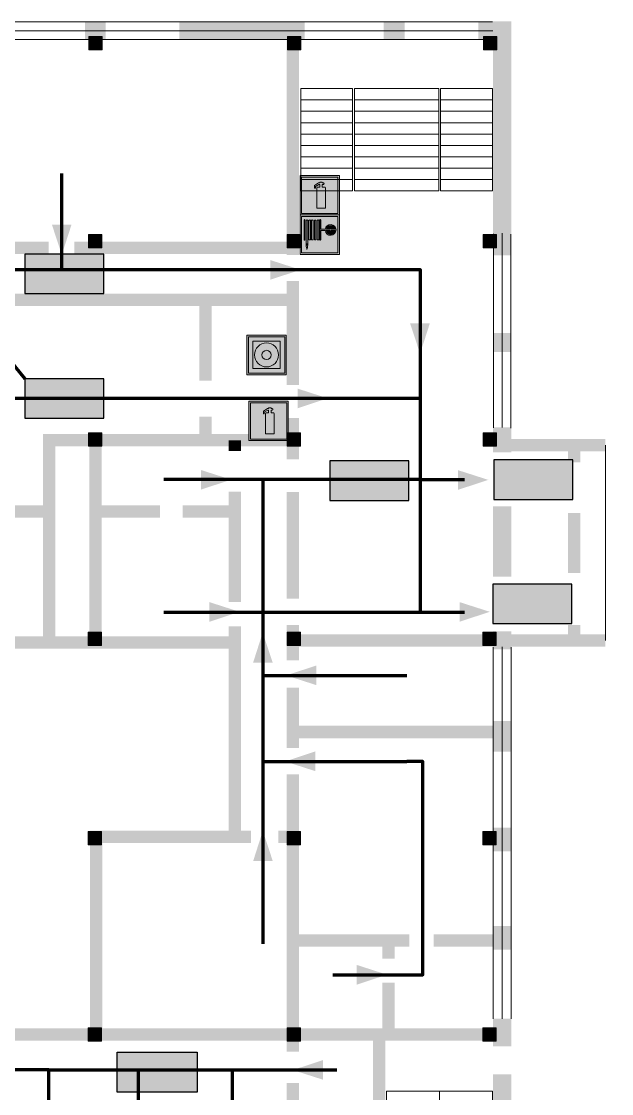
# Model space of a CAD drawing. Header units: millimetres. Extents: x 13810 to 67229, y 12374 to 21950.
# Drawn here: x 23241.1 to 23336.7, y 13890.3 to 14064.1 of the extents above; entities that cross this region are included whole.
import ezdxf

# ---------------------------------------------------------------- set-up
doc = ezdxf.new("R2010")
doc.units = ezdxf.units.MM
doc.layers.add('План_Штампы', color=7, linetype='Continuous')

# ---------------------------------------------------------------- blocks, each defined once
blk = doc.blocks.new('A$C7B4425F7')
at = {"true_color": 0xffffff}
blk.add_hatch(color=7, dxfattribs=at).paths.add_polyline_path([(0, 0), (-16, 0), (-16, -8), (0, -8)])
h = blk.add_hatch(color=126)
h.paths.add_polyline_path([(-0.2, -0.2), (-15.8, -0.2), (-15.8, -7.8), (-0.2, -7.8)])
h.paths.add_polyline_path([(-11.76, -2.03), (-11.76, -3.66), (-11.17, -3.66, -0.568275), (-11.17, -6.18), (-12.58, -6.18), (-12.58, -2.03)], flags=16)
h.paths.add_polyline_path([(-13.33, -4.12, -0.495768), (-13.59, -6.18), (-15.03, -6.18), (-15.03, -2.03), (-13.59, -2.03, -0.487973)], flags=16)
h.paths.add_polyline_path([(-10.25, -2.03), (-9.48, -2.03), (-9.48, -6.18), (-10.25, -6.18)], flags=16)
h.paths.add_polyline_path([(-13.84, -3.69), (-14.24, -3.69), (-14.24, -3.03), (-13.9, -3.03, -0.692621)], flags=0)
h.paths.add_polyline_path([(-9.15, -2.03), (-8.4, -2.03), (-8.04, -3.07), (-7.68, -2.03), (-6.93, -2.03), (-7.64, -4.1), (-6.93, -6.18), (-7.68, -6.18), (-8.04, -5.14), (-8.4, -6.18), (-9.15, -6.18), (-8.44, -4.1)], flags=16)
h.paths.add_polyline_path([(-11.76, -4.46), (-11.42, -4.46, -0.692621), (-11.36, -5.12), (-11.76, -5.12)], flags=0)
h.paths.add_polyline_path([(-13.9, -5.2), (-14.24, -5.2), (-14.24, -4.55), (-13.84, -4.55, -0.708038)], flags=0)
edge = h.paths.add_edge_path(flags=16)
edge.add_ellipse((-5.51, -4.08), major_axis=(0, 2.05), ratio=0.586184, start_angle=0, end_angle=360)
edge = h.paths.add_edge_path(flags=0)
edge.add_ellipse((-5.51, -4.08), major_axis=(0, 1.14), ratio=0.454828, start_angle=0, end_angle=360)
h.paths.add_polyline_path([(-4.13, -4.96, 0.377264), (-3.48, -4.52, 0.0555), (-3.16, -2.03), (-1.66, -2.03), (-1.66, -4.96), (-0.96, -4.96), (-0.96, -7.01), (-1.75, -7.01), (-1.75, -6.18), (-3.3, -6.18), (-3.3, -7.02), (-4.13, -7.02)], flags=16)
h.paths.add_polyline_path([(-2.73, -2.91), (-2.28, -2.91), (-2.28, -4.96), (-3.05, -4.96, 0.079136)], flags=0)
at = {"color": 126}
blk.add_lwpolyline([(-16, -8), (0, -8), (0, 0), (-16, 0)], close=True, dxfattribs=at)
blk = doc.blocks.new('A$C32E8229D')
at = {"true_color": 0xffffff}
blk.add_hatch(color=7, dxfattribs=at).paths.add_polyline_path([(0, 0), (0, -8), (16, -8), (16, 0)])
h = blk.add_hatch(color=126)
h.paths.add_polyline_path([(0.2, -0.2), (15.8, -0.2), (15.8, -7.8), (0.2, -7.8)])
h.paths.add_polyline_path([(13.49, -2.05), (12.08, -2.05), (11.37, -2.63, 0.162397), (11.29, -2.84), (11.29, -3.63), (10.35, -3.63), (10.35, -4.05), (11.68, -4.05), (11.68, -3.48), (12.26, -4.28), (11.29, -5.1), (11.29, -6.78), (11.85, -6.78), (11.85, -5.44), (12.8, -4.64), (12.8, -5.94), (14.46, -5.94), (14.46, -5.39), (13.45, -5.39), (13.45, -3.97), (12.46, -2.59), (13.15, -2.59), (13.69, -3.34), (14.18, -3)], flags=16)
h.paths.add_polyline_path([(10.74, -1.82, 1), (11.8, -1.82, 1)], flags=16)
h.paths.add_polyline_path([(9.39, -3.59), (5.99, -3.59), (6.56, -3.03), (5.91, -3.03), (5.1, -3.83), (5.91, -4.64), (6.56, -4.64), (5.99, -4.09), (9.39, -4.09)], flags=16)
h.paths.add_polyline_path([(4.29, -1.08), (1.72, -1.08), (1.72, -6.6), (4.29, -6.6)], flags=16)
at = {"color": 126}
blk.add_lwpolyline([(16, -8), (0, -8), (0, 0), (16, 0)], close=True, dxfattribs=at)
blk = doc.blocks.new('A$C54414219')
at = {"true_color": 0xffffff}
h = blk.add_hatch(color=7, dxfattribs=at)
h.paths.add_polyline_path([(2.39, -9.45), (2.39, -18.3), (11.23, -18.3), (11.23, -9.45)], flags=0)
h.paths.add_polyline_path([(10.71, -13.87, -1), (2.92, -13.87, -1)], flags=0)
h.paths.add_polyline_path([(8.3, -13.87, -1), (5.33, -13.87, -1)], flags=0)
h.paths.add_polyline_path([(0.41, -7.47), (0.41, -20.27), (13.21, -20.27), (13.21, -7.47)])
h.paths.add_polyline_path([(0.92, -19.77), (12.71, -19.77), (12.71, -7.98), (0.92, -7.98)], flags=16)
h.paths.add_polyline_path([(11.23, -9.45), (11.23, -18.3), (2.39, -18.3), (2.39, -9.45)], flags=0)
at = {"lineweight": 5}
h = blk.add_hatch(color=242, dxfattribs=at)
h.paths.add_polyline_path([(12.71, -7.98), (0.92, -7.98), (0.92, -19.77), (12.71, -19.77)])
h.paths.add_polyline_path([(11.23, -18.3), (2.39, -18.3), (2.39, -9.45), (11.23, -9.45)], flags=16)
h.paths.add_polyline_path([(10.71, -13.87, -1), (2.92, -13.87, -1)], flags=0)
h.paths.add_polyline_path([(8.3, -13.87, -1), (5.33, -13.87, -1)], flags=0)
at = {"true_color": 0xffffff}
h = blk.add_hatch(color=7, dxfattribs=at)
h.paths.add_polyline_path([(2.39, -9.45), (2.39, -18.3), (11.23, -18.3), (11.23, -9.45)])
h.paths.add_polyline_path([(10.71, -13.87, -1), (2.92, -13.87, -1)], flags=16)
h.paths.add_polyline_path([(8.3, -13.87, -1), (5.33, -13.87, -1)], flags=0)
at = {"lineweight": 5}
h = blk.add_hatch(color=242, dxfattribs=at)
h.paths.add_polyline_path([(2.92, -13.87, 1), (10.71, -13.87, 1)])
h.paths.add_polyline_path([(8.3, -13.87, -1), (5.33, -13.87, -1)], flags=16)
at = {"color": 242, "lineweight": 5}
for p, q in [((0.41, -20.27), (0.41, -7.47)), ((0.41, -7.47), (13.21, -7.47)), ((0.41, -7.47), (13.21, -7.47)), ((13.21, -20.27), (13.21, -7.47)), ((0.41, -20.27), (13.21, -20.27))]:
    blk.add_line(p, q, dxfattribs=at)
for points in [[(0.92, -7.98), (12.71, -7.98), (12.71, -19.77), (0.92, -19.77)], [(2.39, -9.45), (11.23, -9.45), (11.23, -18.3), (2.39, -18.3)]]:
    blk.add_lwpolyline(points, close=True, dxfattribs=at)
for radius in [3.89, 1.49]:
    blk.add_circle((6.81, -13.87), radius, dxfattribs=at)
blk = doc.blocks.new('A$C3AD82952')
at = {"true_color": 0xf5f5ff}
h = blk.add_hatch(color=7, dxfattribs=at)
h.dxf.hatch_style = 1
h.paths.add_polyline_path([(8.21, 8.73, 0.414214), (7.89, 9.05), (7.22, 9.05), (7.22, 9.92), (7.59, 9.92, 1), (7.57, 10.36), (7.22, 10.36), (7.22, 10.6), (6.43, 10.6), (6.43, 10.36), (6.01, 10.36), (4.74, 9.59), (4.74, 8.69), (4.98, 8.73), (4.98, 9.26), (6.12, 9.91), (6.43, 9.91), (6.43, 9.05), (5.76, 9.05, 0.414214), (5.44, 8.73), (5.44, 2.2), (8.21, 2.2)], flags=0)
h.paths.add_polyline_path([(12.8, 12.8), (0, 12.8), (0, 0), (12.8, 0)])
h.paths.add_polyline_path([(0.51, 12.29), (12.29, 12.29), (12.29, 0.51), (0.51, 0.51)], flags=16)
h.paths.add_polyline_path([(4.74, 9.59), (6.01, 10.36), (6.43, 10.36), (6.43, 10.6), (7.22, 10.6), (7.22, 10.36), (7.59, 10.36, -0.94586), (7.59, 9.92), (7.22, 9.92), (7.22, 9.05), (7.89, 9.05, -0.414214), (8.21, 8.73), (8.21, 2.2), (5.44, 2.2), (5.44, 8.73, -0.414214), (5.76, 9.05), (6.43, 9.05), (6.43, 9.91), (6.12, 9.91), (4.98, 9.26), (4.98, 8.73), (4.74, 8.69)], flags=0)
h = blk.add_hatch(color=242)
h.dxf.hatch_style = 1
h.paths.add_polyline_path([(12.29, 12.29), (0.51, 12.29), (0.51, 0.51), (12.29, 0.51)])
h.paths.add_polyline_path([(4.74, 8.69), (4.74, 9.59), (6.01, 10.36), (6.43, 10.36), (6.43, 10.6), (7.22, 10.6), (7.22, 10.36), (7.59, 10.36, -0.94586), (7.59, 9.92), (7.22, 9.92), (7.22, 9.05), (7.89, 9.05, -0.414214), (8.21, 8.73), (8.21, 2.2), (5.44, 2.2), (5.44, 8.73, -0.414214), (5.76, 9.05), (6.43, 9.05), (6.43, 9.91), (6.12, 9.91), (4.98, 9.26), (4.98, 8.73)], flags=16)
h = blk.add_hatch(color=7, dxfattribs=at)
h.dxf.hatch_style = 1
h.paths.add_polyline_path([(8.21, 8.73, 0.414214), (7.89, 9.05), (7.22, 9.05), (7.22, 9.92), (7.59, 9.92, 1), (7.57, 10.36), (7.22, 10.36), (7.22, 10.6), (6.43, 10.6), (6.43, 10.36), (6.01, 10.36), (4.74, 9.59), (4.74, 8.69), (4.98, 8.73), (4.98, 9.26), (6.12, 9.91), (6.43, 9.91), (6.43, 9.05), (5.76, 9.05, 0.414214), (5.44, 8.73), (5.44, 2.2), (8.21, 2.2)])
at = {"color": 242, "lineweight": 5}
for p, q in [((0, 0), (0, 12.8)), ((0, 12.8), (12.8, 12.8)), ((7.22, 10.6), (6.43, 10.6)), ((6.43, 10.6), (6.43, 10.36)), ((7.22, 10.36), (7.22, 10.6)), ((12.8, 0), (12.8, 12.8)), ((6.01, 10.36), (4.74, 9.59)), ((4.74, 9.59), (4.74, 8.69)), ((4.74, 8.69), (4.98, 8.73)), ((4.98, 9.26), (6.12, 9.91)), ((4.98, 8.73), (4.98, 9.26)), ((5.44, 2.2), (5.44, 8.73)), ((5.76, 9.05), (6.43, 9.05)), ((6.01, 10.36), (6.43, 10.36)), ((6.12, 9.91), (6.43, 9.91)), ((6.43, 9.91), (6.43, 9.05)), ((7.59, 10.36), (7.22, 10.36)), ((7.22, 9.05), (7.22, 9.92)), ((7.59, 9.92), (7.22, 9.92)), ((7.89, 9.05), (7.22, 9.05)), ((8.21, 2.2), (8.21, 8.73)), ((0, 0), (12.8, 0)), ((5.44, 2.2), (8.21, 2.2))]:
    blk.add_line(p, q, dxfattribs=at)
blk.add_lwpolyline([(0.51, 12.29), (12.29, 12.29), (12.29, 0.51), (0.51, 0.51)], close=True, dxfattribs=at)
for centre, radius, start, end in [((5.76, 8.73), 0.32, 90, 180), ((7.58, 10.14), 0.223, 273.1875, 86.8125), ((7.89, 8.73), 0.32, 0, 90)]:
    blk.add_arc(centre, radius, start, end, dxfattribs=at)
blk = doc.blocks.new('A$C37112FD5')
at = {"true_color": 0xf5f5ff}
h = blk.add_hatch(color=7, dxfattribs=at)
h.dxf.hatch_style = 1
h.paths.add_polyline_path([(12.8, -7.4), (0, -7.4), (0, -20.2), (12.8, -20.2)])
h.paths.add_polyline_path([(12.29, -7.91), (12.29, -19.69), (0.51, -19.69), (0.51, -7.91)], flags=16)
h.paths.add_polyline_path([(4.98, -9.04, -0.42597), (5.17, -9.22), (5.17, -12.25), (5.17, -15.29, -0.432244), (4.98, -15.47), (4.83, -15.47, -0.42597), (4.64, -15.29), (4.64, -12.25), (4.64, -9.22, -0.432244), (4.83, -9.04)], flags=0)
h.paths.add_polyline_path([(4.28, -9.22), (4.28, -12.25), (4.28, -15.29, -0.432244), (4.09, -15.47), (3.94, -15.47, -0.42597), (3.75, -15.29), (3.75, -12.25), (3.75, -9.22, -0.432244), (3.94, -9.04), (4.09, -9.04, -0.42597)], flags=0)
h.paths.add_polyline_path([(5.72, -9.04), (5.87, -9.04, -0.42597), (6.06, -9.22), (6.06, -12.25), (6.06, -15.29, -0.432244), (5.87, -15.47), (5.72, -15.47, -0.42597), (5.53, -15.29), (5.53, -12.25), (5.53, -9.22, -0.432244)], flags=0)
h.paths.add_polyline_path([(6.42, -8.9), (6.5, -8.9, -0.42597), (6.69, -9.08), (6.69, -12.03), (8.21, -12.03, -15.824349), (8.21, -12.47), (6.69, -12.47), (6.69, -15.42, -0.432244), (6.5, -15.6), (6.42, -15.6)], flags=0)
h.paths.add_polyline_path([(3.39, -9.22), (3.39, -12.25), (3.39, -15.29, -0.432244), (3.2, -15.47), (3.05, -15.47, -0.42597), (2.85, -15.29), (2.85, -12.25), (2.85, -9.22, -0.432244), (3.05, -9.04), (3.2, -9.04, -0.42597)], flags=0)
h.paths.add_polyline_path([(2.5, -9.22), (2.5, -16.71), (1.96, -16.71), (1.96, -9.22, -0.432244), (2.15, -9.04), (2.31, -9.04, -0.42597)], flags=0)
h.paths.add_polyline_path([(1.61, -8.9), (1.61, -15.6), (1.57, -15.6, -0.42597), (1.37, -15.42), (1.37, -12.03), (1.37, -9.09, -0.432244), (1.57, -8.9)], flags=0)
h.paths.add_polyline_path([(9.76, -10.81), (9.76, -12.03), (8.49, -12.03, -0.336371)], flags=0)
h.paths.add_polyline_path([(8.49, -12.47), (9.76, -12.47), (9.76, -13.7, -0.336371)], flags=0)
h.paths.add_polyline_path([(10.11, -10.81, -0.336371), (11.38, -12.03), (10.11, -12.03)], flags=0)
h.paths.add_polyline_path([(10.11, -12.47), (11.38, -12.47, -0.336371), (10.11, -13.7)], flags=0)
h.paths.add_polyline_path([(2.5, -16.84), (2.5, -17.05), (1.97, -17.05), (1.97, -16.84)], flags=0)
h.paths.add_polyline_path([(2.5, -17.24, -0.033778), (2.24, -18.6, -0.033778), (1.97, -17.24)], flags=0)
h = blk.add_hatch(color=242)
h.dxf.hatch_style = 1
h.paths.add_polyline_path([(12.29, -7.91), (0.51, -7.91), (0.51, -19.69), (12.29, -19.69)])
h.paths.add_polyline_path([(6.42, -15.6), (6.42, -8.9), (6.5, -8.9, -0.42597), (6.69, -9.08), (6.69, -12.03), (8.21, -12.03, -15.824349), (8.21, -12.47), (6.69, -12.47), (6.69, -15.42, -0.432244), (6.5, -15.6)], flags=16)
h.paths.add_polyline_path([(5.87, -15.47), (5.72, -15.47, -0.42597), (5.53, -15.29), (5.53, -12.25), (5.53, -9.22, -0.432244), (5.72, -9.04), (5.87, -9.04, -0.42597), (6.06, -9.22), (6.06, -12.25), (6.06, -15.29, -0.432244)], flags=16)
h.paths.add_polyline_path([(4.98, -15.47), (4.83, -15.47, -0.42597), (4.64, -15.29), (4.64, -12.25), (4.64, -9.22, -0.432244), (4.83, -9.04), (4.98, -9.04, -0.42597), (5.17, -9.22), (5.17, -12.25), (5.17, -15.29, -0.432244)], flags=16)
h.paths.add_polyline_path([(4.09, -15.47), (3.94, -15.47, -0.42597), (3.75, -15.29), (3.75, -12.25), (3.75, -9.22, -0.432244), (3.94, -9.04), (4.09, -9.04, -0.42597), (4.28, -9.22), (4.28, -12.25), (4.28, -15.29, -0.432244)], flags=16)
h.paths.add_polyline_path([(3.2, -15.47), (3.05, -15.47, -0.42597), (2.85, -15.29), (2.85, -12.25), (2.85, -9.22, -0.432244), (3.05, -9.04), (3.2, -9.04, -0.42597), (3.39, -9.22), (3.39, -12.25), (3.39, -15.29, -0.432244)], flags=16)
h.paths.add_polyline_path([(2.5, -17.05), (1.97, -17.05), (1.97, -16.84), (2.5, -16.84)], flags=16)
h.paths.add_polyline_path([(2.5, -17.24, -0.033778), (2.24, -18.6, -0.033778), (1.97, -17.24)], flags=16)
h.paths.add_polyline_path([(2.5, -16.71), (1.96, -16.71), (1.96, -9.22, -0.432244), (2.15, -9.04), (2.31, -9.04, -0.42597), (2.5, -9.22)], flags=16)
h.paths.add_polyline_path([(1.61, -15.6), (1.57, -15.6, -0.42597), (1.37, -15.42), (1.37, -12.03), (1.37, -9.09, -0.432244), (1.57, -8.9), (1.61, -8.9)], flags=16)
h.paths.add_polyline_path([(8.49, -12.47), (9.76, -12.47), (9.76, -13.7, -0.336371)], flags=0)
h.paths.add_polyline_path([(10.11, -13.7), (10.11, -12.47), (11.38, -12.47, -0.336371)], flags=0)
h.paths.add_polyline_path([(8.49, -12.03, -0.336371), (9.76, -10.81), (9.76, -12.03)], flags=0)
h.paths.add_polyline_path([(10.11, -12.03), (10.11, -10.81, -0.336371), (11.38, -12.03)], flags=0)
h = blk.add_hatch(color=7, dxfattribs=at)
h.dxf.hatch_style = 1
h.paths.add_polyline_path([(1.61, -8.9), (1.57, -8.9, 0.432244), (1.37, -9.09), (1.37, -12.03), (1.37, -15.42, 0.42597), (1.57, -15.6), (1.61, -15.6)])
h.paths.add_polyline_path([(2.5, -9.22, 0.42597), (2.31, -9.04), (2.15, -9.04, 0.432244), (1.96, -9.22), (1.96, -16.71), (2.5, -16.71)])
h.paths.add_polyline_path([(2.5, -16.84), (1.97, -16.84), (1.97, -17.05), (2.5, -17.05)])
h.paths.add_polyline_path([(2.5, -17.24), (1.97, -17.24, 0.033778), (2.24, -18.6, 0.033778)])
h.paths.add_polyline_path([(3.39, -12.25), (3.39, -9.22, 0.42597), (3.2, -9.04), (3.05, -9.04, 0.432244), (2.85, -9.22), (2.85, -12.25), (2.85, -15.29, 0.42597), (3.05, -15.47), (3.2, -15.47, 0.432244), (3.39, -15.29)])
h.paths.add_polyline_path([(4.28, -12.25), (4.28, -9.22, 0.42597), (4.09, -9.04), (3.94, -9.04, 0.432244), (3.75, -9.22), (3.75, -12.25), (3.75, -15.29, 0.42597), (3.94, -15.47), (4.09, -15.47, 0.432244), (4.28, -15.29)])
h.paths.add_polyline_path([(5.17, -12.25), (5.17, -9.22, 0.42597), (4.98, -9.04), (4.83, -9.04, 0.432244), (4.64, -9.22), (4.64, -12.25), (4.64, -15.29, 0.42597), (4.83, -15.47), (4.98, -15.47, 0.432244), (5.17, -15.29)])
h.paths.add_polyline_path([(6.06, -12.25), (6.06, -9.22, 0.42597), (5.87, -9.04), (5.72, -9.04, 0.432244), (5.53, -9.22), (5.53, -12.25), (5.53, -15.29, 0.42597), (5.72, -15.47), (5.87, -15.47, 0.432244), (6.06, -15.29)])
h.paths.add_polyline_path([(6.69, -12.47), (8.21, -12.47, 15.824349), (8.21, -12.03), (6.69, -12.03), (6.69, -9.08, 0.42597), (6.5, -8.9), (6.42, -8.9), (6.42, -15.6), (6.5, -15.6, 0.432244), (6.69, -15.42)])
h.paths.add_polyline_path([(8.49, -12.47), (9.76, -12.47), (9.76, -13.7, -0.336371)], flags=16)
h.paths.add_polyline_path([(8.49, -12.03, -0.336371), (9.76, -10.81), (9.76, -12.03)], flags=16)
h.paths.add_polyline_path([(10.11, -12.47), (11.38, -12.47, -0.336371), (10.11, -13.7)], flags=16)
h.paths.add_polyline_path([(10.11, -12.03), (10.11, -10.81, -0.336371), (11.38, -12.03)], flags=16)
h = blk.add_hatch(color=242)
h.dxf.hatch_style = 1
h.paths.add_polyline_path([(9.76, -10.81, 0.336371), (8.49, -12.03), (9.76, -12.03)])
h.paths.add_polyline_path([(10.11, -10.81), (10.11, -12.03), (11.38, -12.03, 0.336371)])
h.paths.add_polyline_path([(11.38, -12.47), (10.11, -12.47), (10.11, -13.7, 0.336371)])
h.paths.add_polyline_path([(9.76, -12.47), (8.49, -12.47, 0.336371), (9.76, -13.7)])
at = {"color": 242, "lineweight": 5}
for p, q in [((0, -20.2), (0, -7.4)), ((0, -7.4), (12.8, -7.4)), ((1.37, -12.03), (1.37, -9.08)), ((1.57, -8.9), (1.61, -8.9)), ((1.61, -8.9), (1.61, -15.6)), ((1.96, -16.71), (1.96, -9.22)), ((2.15, -9.04), (2.31, -9.04)), ((2.5, -16.71), (2.5, -9.22)), ((2.85, -12.25), (2.85, -9.22)), ((3.05, -9.04), (3.2, -9.04)), ((3.39, -12.25), (3.39, -9.22)), ((3.75, -12.25), (3.75, -9.22)), ((3.94, -9.04), (4.09, -9.04)), ((4.28, -12.25), (4.28, -9.22)), ((4.64, -12.25), (4.64, -9.22)), ((4.83, -9.04), (4.98, -9.04)), ((5.17, -12.25), (5.17, -9.22)), ((5.53, -12.25), (5.53, -9.22)), ((5.72, -9.04), (5.87, -9.04)), ((6.06, -12.25), (6.06, -9.22)), ((6.42, -8.9), (6.42, -15.6)), ((6.5, -8.9), (6.42, -8.9)), ((6.69, -12.03), (6.69, -9.08)), ((12.8, -20.2), (12.8, -7.4)), ((1.37, -12.03), (1.37, -15.42)), ((2.85, -12.25), (2.85, -15.29)), ((3.39, -12.25), (3.39, -15.29)), ((3.75, -12.25), (3.75, -15.29)), ((4.28, -12.25), (4.28, -15.29)), ((4.64, -12.25), (4.64, -15.29)), ((5.17, -12.25), (5.17, -15.29)), ((5.53, -12.25), (5.53, -15.29)), ((6.06, -12.25), (6.06, -15.29)), ((8.21, -12.03), (6.69, -12.03)), ((8.21, -12.47), (6.69, -12.47)), ((6.69, -12.47), (6.69, -15.42)), ((9.76, -12.03), (8.49, -12.03)), ((9.76, -12.47), (8.49, -12.47)), ((9.76, -10.81), (9.76, -12.03)), ((9.76, -12.47), (9.76, -13.7)), ((10.11, -10.81), (10.11, -12.03)), ((11.38, -12.03), (10.11, -12.03)), ((11.38, -12.47), (10.11, -12.47)), ((10.11, -12.47), (10.11, -13.7)), ((1.57, -15.6), (1.61, -15.6)), ((1.96, -16.71), (2.5, -16.71)), ((1.97, -16.84), (2.5, -16.84)), ((1.97, -17.05), (1.97, -16.84)), ((2.5, -17.05), (1.97, -17.05)), ((1.97, -17.24), (2.5, -17.24)), ((2.5, -16.84), (2.5, -17.05)), ((3.05, -15.47), (3.2, -15.47)), ((3.94, -15.47), (4.09, -15.47)), ((4.83, -15.47), (4.98, -15.47)), ((5.72, -15.47), (5.87, -15.47)), ((6.42, -15.6), (6.5, -15.6)), ((0, -20.2), (12.8, -20.2))]:
    blk.add_line(p, q, dxfattribs=at)
blk.add_lwpolyline([(0.51, -7.91), (12.29, -7.91), (12.29, -19.69), (0.51, -19.69)], close=True, dxfattribs=at)
for centre, radius, start, end in [((1.56, -9.09), 0.182, 87.1027, 180.6071), ((2.15, -9.22), 0.182, 87.1027, 180.6071), ((2.32, -9.22), 0.182, 359.3929, 92.8973), ((3.04, -9.22), 0.182, 87.1027, 180.6071), ((3.21, -9.22), 0.182, 359.3929, 92.8973), ((3.93, -9.22), 0.182, 87.1027, 180.6071), ((4.1, -9.22), 0.182, 359.3929, 92.8973), ((4.82, -9.22), 0.182, 87.1027, 180.6071), ((4.99, -9.22), 0.182, 359.3929, 92.8973), ((5.71, -9.22), 0.182, 87.1027, 180.6071), ((5.88, -9.22), 0.182, 359.3929, 92.8973), ((6.51, -9.09), 0.182, 359.3929, 92.8973), ((9.93, -12.25), 1.74, 187.2319, 172.7681), ((9.93, -12.25), 1.46, 96.9927, 171.3585), ((9.93, -12.25), 1.46, 188.6415, 263.0073), ((9.93, -12.25), 1.46, 8.6415, 83.0073), ((9.93, -12.25), 1.46, 276.9927, 351.3585), ((1.56, -15.42), 0.182, 179.3929, 272.8973), ((12.17, -15.98), 10.27, 187.041, 194.7793), ((-7.7, -15.98), 10.27, 345.2207, 352.959), ((3.04, -15.29), 0.182, 179.3929, 272.8973), ((3.21, -15.29), 0.182, 267.1027, 0.6071), ((3.93, -15.29), 0.182, 179.3929, 272.8973), ((4.1, -15.29), 0.182, 267.1027, 0.6071), ((4.82, -15.29), 0.182, 179.3929, 272.8973), ((4.99, -15.29), 0.182, 267.1027, 0.6071), ((5.71, -15.29), 0.182, 179.3929, 272.8973), ((5.88, -15.29), 0.182, 267.1027, 0.6071), ((6.51, -15.42), 0.182, 267.1027, 0.6071)]:
    blk.add_arc(centre, radius, start, end, dxfattribs=at)

msp = doc.modelspace()

# ---------------------------------------------------------------- hatches: boundary and pattern name
at = {"lineweight": 0}
h = msp.add_hatch(color=256, dxfattribs=at)
h.dxf.hatch_style = 1
h.paths.add_polyline_path([(23254.19, 14061.63), (23252.04, 14061.63), (23252.04, 14059.48), (23254.19, 14059.48)])
h = msp.add_hatch(color=256, dxfattribs=at)
h.dxf.hatch_style = 1
h.paths.add_polyline_path([(23286.4, 14061.63), (23284.25, 14061.63), (23284.25, 14059.48), (23286.4, 14059.48)])
h = msp.add_hatch(color=256, dxfattribs=at)
h.dxf.hatch_style = 1
h.paths.add_polyline_path([(23318.14, 14061.63), (23315.98, 14061.63), (23315.98, 14059.48), (23318.14, 14059.48)])
h = msp.add_hatch(color=256, dxfattribs=at)
h.dxf.hatch_style = 1
h.paths.add_polyline_path([(23254.15, 14029.52), (23251.99, 14029.52), (23251.99, 14027.36), (23254.15, 14027.36)])
h = msp.add_hatch(color=256, dxfattribs=at)
h.dxf.hatch_style = 1
h.paths.add_polyline_path([(23286.36, 14029.52), (23284.2, 14029.52), (23284.2, 14027.36), (23286.36, 14027.36)])
h = msp.add_hatch(color=256, dxfattribs=at)
h.dxf.hatch_style = 1
h.paths.add_polyline_path([(23318.09, 14029.52), (23315.94, 14029.52), (23315.94, 14027.36), (23318.09, 14027.36)])
h = msp.add_hatch(color=256, dxfattribs=at)
h.dxf.hatch_style = 1
h.paths.add_polyline_path([(23254.14, 13997.41), (23251.99, 13997.41), (23251.99, 13995.25), (23254.14, 13995.25)])
h = msp.add_hatch(color=256, dxfattribs=at)
h.dxf.hatch_style = 1
h.paths.add_polyline_path([(23286.35, 13997.41), (23284.19, 13997.41), (23284.19, 13995.25), (23286.35, 13995.25)])
h = msp.add_hatch(color=256, dxfattribs=at)
h.dxf.hatch_style = 1
h.paths.add_polyline_path([(23318.09, 13997.41), (23315.93, 13997.41), (23315.93, 13995.25), (23318.09, 13995.25)])
h = msp.add_hatch(color=256, dxfattribs=at)
h.dxf.hatch_style = 1
h.paths.add_polyline_path([(23254.12, 13965.08), (23251.96, 13965.08), (23251.96, 13962.93), (23254.12, 13962.93)])
h = msp.add_hatch(color=256, dxfattribs=at)
h.dxf.hatch_style = 1
h.paths.add_polyline_path([(23286.33, 13965.08), (23284.17, 13965.08), (23284.17, 13962.93), (23286.33, 13962.93)])
h = msp.add_hatch(color=256, dxfattribs=at)
h.dxf.hatch_style = 1
h.paths.add_polyline_path([(23318.06, 13965.08), (23315.9, 13965.08), (23315.9, 13962.93), (23318.06, 13962.93)])
h = msp.add_hatch(color=256, dxfattribs=at)
h.dxf.hatch_style = 1
h.paths.add_polyline_path([(23254.12, 13932.8), (23251.96, 13932.8), (23251.96, 13930.65), (23254.12, 13930.65)])
h = msp.add_hatch(color=256, dxfattribs=at)
h.dxf.hatch_style = 1
h.paths.add_polyline_path([(23286.33, 13932.8), (23284.17, 13932.8), (23284.17, 13930.65), (23286.33, 13930.65)])
h = msp.add_hatch(color=256, dxfattribs=at)
h.dxf.hatch_style = 1
h.paths.add_polyline_path([(23318.06, 13932.8), (23315.9, 13932.8), (23315.9, 13930.65), (23318.06, 13930.65)])
h = msp.add_hatch(color=256, dxfattribs=at)
h.dxf.hatch_style = 1
h.paths.add_polyline_path([(23254.12, 13900.97), (23251.96, 13900.97), (23251.96, 13898.81), (23254.12, 13898.81)])
h = msp.add_hatch(color=256, dxfattribs=at)
h.dxf.hatch_style = 1
h.paths.add_polyline_path([(23286.33, 13900.97), (23284.17, 13900.97), (23284.17, 13898.81), (23286.33, 13898.81)])
h = msp.add_hatch(color=256, dxfattribs=at)
h.dxf.hatch_style = 1
h.paths.add_polyline_path([(23318.06, 13900.97), (23315.9, 13900.97), (23315.9, 13898.81), (23318.06, 13898.81)])

# ---------------------------------------------------------------- linework, layer by layer
for points in [[(23126.51, 14063.98), (23317.47, 14063.98)], [(23126.55, 14062.57), (23317.5, 14062.57)], [(23126.45, 14061.13), (23317.41, 14061.13)], [(23317.61, 13998.2), (23317.61, 14029.65)], [(23319.03, 13998.28), (23319.03, 14029.73)], [(23320.44, 13998.13), (23320.44, 14029.59)], [(23335.75, 13995.42), (23335.75, 13963.75)], [(23317.56, 13902.44), (23317.56, 13962.68)], [(23319.03, 13902.46), (23319.03, 13962.71)], [(23320.49, 13902.43), (23320.49, 13962.67)]]:
    msp.add_lwpolyline(points, dxfattribs=at)
for points, const_width in [([(23251.42, 14062.57), (23254.79, 14062.57)], 3), ([(23266.7, 14062.57), (23287.03, 14062.57)], 3), ([(23285.12, 14026.23), (23285.12, 14062.4)], 2), ([(23299.82, 14062.57), (23303.25, 14062.57)], 3), ([(23315.16, 14062.57), (23319.03, 14062.57), (23319.03, 14026.15)], 3), ([(23220.87, 14027.36), (23245.55, 14027.36)], 2), ([(23249.71, 14027.36), (23285.12, 14027.36)], 2), ([(23285.12, 14005.13), (23285.12, 14022.03)], 2), ([(23220.87, 14018.93), (23285.12, 14018.93)], 2), ([(23319.03, 14013.59), (23319.03, 14010.52)], 3), ([(23285.12, 13993.12), (23285.12, 13999.82)], 2), ([(23319.03, 13998.28), (23319.03, 13994.23)], 3), ([(23245.63, 13984.66), (23245.63, 13996.19), (23285.12, 13996.19)], 2), ([(23253.14, 13996.19), (23253.14, 13963.44), (23245.63, 13963.44), (23275.73, 13963.44)], 2), ([(23275.73, 13996.19), (23275.73, 13994.45)], 2), ([(23319.38, 13995.42), (23335.75, 13995.42)], 2), ([(23330.7, 13995.42), (23330.7, 13992.62)], 2), ([(23275.73, 13987.88), (23275.73, 13969.97)], 2), ([(23285.12, 13970.55), (23285.12, 13987.8)], 2), ([(23319.03, 13985.49), (23319.03, 13974.07)], 3), ([(23233.66, 13974.56), (23233.66, 13984.66), (23245.63, 13984.66), (23245.63, 13963.44), (23233.66, 13963.44), (23233.66, 13970.45)], 2), ([(23253.14, 13984.66), (23263.6, 13984.66)], 2), ([(23275.73, 13984.66), (23267.27, 13984.66)], 2), ([(23330.7, 13984.41), (23330.7, 13974.66)], 2), ([(23275.73, 13966.03), (23275.73, 13931.94), (23278.35, 13931.94)], 2), ([(23285.12, 13960.56), (23285.12, 13966.27)], 2), ([(23330.7, 13963.75), (23330.7, 13966.26)], 2), ([(23319.03, 13965.22), (23319.03, 13962.33)], 3), ([(23335.75, 13963.75), (23285.12, 13963.75)], 2), ([(23285.12, 13946.31), (23285.12, 13956.11)], 2), ([(23319.03, 13950.71), (23319.03, 13945.72)], 3), ([(23285.12, 13948.92), (23318.61, 13948.92)], 2), ([(23285.12, 13897.13), (23285.12, 13942.05)], 2), ([(23319.03, 13933.39), (23319.03, 13929.57)], 3), ([(23275.73, 13931.94), (23253.24, 13931.94), (23253.24, 13899.78)], 2), ([(23285.12, 13931.94), (23282.74, 13931.94)], 2), ([(23319.03, 13917.49), (23319.03, 13913.63)], 3), ([(23285.12, 13915.15), (23303.99, 13915.15)], 2), ([(23300.63, 13915.15), (23300.63, 13912.17)], 2), ([(23307.94, 13915.15), (23318.8, 13915.15)], 2), ([(23300.63, 13899.92), (23300.63, 13908.31)], 2), ([(23319.03, 13902.46), (23319.03, 13898)], 3), ([(23218.4, 13899.92), (23319.34, 13899.92)], 2), ([(23299.1, 13899.92), (23299.1, 13864.1)], 2), ([(23319.03, 13893.45), (23319.03, 13880.94)], 3), ([(23276.93, 13887.08), (23285.12, 13887.08), (23285.12, 13892.05), (23285.12, 13865.23)], 2)]:
    msp.add_lwpolyline(points, dxfattribs=dict(at, const_width=const_width))
for points in [[(23252.04, 14061.63), (23254.19, 14061.63), (23254.19, 14059.48), (23252.04, 14059.48)], [(23284.25, 14061.63), (23286.4, 14061.63), (23286.4, 14059.48), (23284.25, 14059.48)], [(23315.98, 14061.63), (23318.14, 14061.63), (23318.14, 14059.48), (23315.98, 14059.48)], [(23286.38, 14051.35), (23294.79, 14051.35), (23294.79, 14053.19), (23286.38, 14053.19)], [(23295.09, 14051.35), (23308.75, 14051.35), (23308.75, 14053.19), (23295.09, 14053.19)], [(23309.02, 14051.35), (23317.43, 14051.35), (23317.43, 14053.19), (23309.02, 14053.19)], [(23286.38, 14049.51), (23294.79, 14049.51), (23294.79, 14051.35), (23286.38, 14051.35)], [(23295.09, 14049.51), (23308.75, 14049.51), (23308.75, 14051.35), (23295.09, 14051.35)], [(23309.02, 14049.51), (23317.43, 14049.51), (23317.43, 14051.35), (23309.02, 14051.35)], [(23286.38, 14047.66), (23294.79, 14047.66), (23294.79, 14049.51), (23286.38, 14049.51)], [(23295.09, 14047.66), (23308.75, 14047.66), (23308.75, 14049.51), (23295.09, 14049.51)], [(23309.02, 14047.66), (23317.43, 14047.66), (23317.43, 14049.51), (23309.02, 14049.51)], [(23286.38, 14045.82), (23294.79, 14045.82), (23294.79, 14047.66), (23286.38, 14047.66)], [(23295.09, 14045.82), (23308.75, 14045.82), (23308.75, 14047.66), (23295.09, 14047.66)], [(23309.02, 14045.82), (23317.43, 14045.82), (23317.43, 14047.66), (23309.02, 14047.66)], [(23286.38, 14043.98), (23294.79, 14043.98), (23294.79, 14045.82), (23286.38, 14045.82)], [(23295.09, 14043.98), (23308.75, 14043.98), (23308.75, 14045.82), (23295.09, 14045.82)], [(23309.02, 14043.98), (23317.43, 14043.98), (23317.43, 14045.82), (23309.02, 14045.82)], [(23286.38, 14042.13), (23294.79, 14042.13), (23294.79, 14043.98), (23286.38, 14043.98)], [(23295.09, 14042.13), (23308.75, 14042.13), (23308.75, 14043.98), (23295.09, 14043.98)], [(23309.02, 14042.13), (23317.43, 14042.13), (23317.43, 14043.98), (23309.02, 14043.98)], [(23286.38, 14040.29), (23294.79, 14040.29), (23294.79, 14042.13), (23286.38, 14042.13)], [(23295.09, 14040.29), (23308.75, 14040.29), (23308.75, 14042.13), (23295.09, 14042.13)], [(23309.02, 14040.29), (23317.43, 14040.29), (23317.43, 14042.13), (23309.02, 14042.13)], [(23286.38, 14038.44), (23294.79, 14038.44), (23294.79, 14040.29), (23286.38, 14040.29)], [(23295.09, 14038.44), (23308.75, 14038.44), (23308.75, 14040.29), (23295.09, 14040.29)], [(23309.02, 14038.44), (23317.43, 14038.44), (23317.43, 14040.29), (23309.02, 14040.29)], [(23286.38, 14036.6), (23294.79, 14036.6), (23294.79, 14038.44), (23286.38, 14038.44)], [(23295.09, 14036.6), (23308.75, 14036.6), (23308.75, 14038.44), (23295.09, 14038.44)], [(23309.02, 14036.6), (23317.43, 14036.6), (23317.43, 14038.44), (23309.02, 14038.44)], [(23251.99, 14029.52), (23254.15, 14029.52), (23254.15, 14027.36), (23251.99, 14027.36)], [(23284.2, 14029.52), (23286.36, 14029.52), (23286.36, 14027.36), (23284.2, 14027.36)], [(23315.94, 14029.52), (23318.09, 14029.52), (23318.09, 14027.36), (23315.94, 14027.36)], [(23251.99, 13997.41), (23254.14, 13997.41), (23254.14, 13995.25), (23251.99, 13995.25)], [(23284.19, 13997.41), (23286.35, 13997.41), (23286.35, 13995.25), (23284.19, 13995.25)], [(23315.93, 13997.41), (23318.09, 13997.41), (23318.09, 13995.25), (23315.93, 13995.25)], [(23251.96, 13965.08), (23254.12, 13965.08), (23254.12, 13962.93), (23251.96, 13962.93)], [(23284.17, 13965.08), (23286.33, 13965.08), (23286.33, 13962.93), (23284.17, 13962.93)], [(23315.9, 13965.08), (23318.06, 13965.08), (23318.06, 13962.93), (23315.9, 13962.93)], [(23251.96, 13932.8), (23254.12, 13932.8), (23254.12, 13930.65), (23251.96, 13930.65)], [(23284.17, 13932.8), (23286.33, 13932.8), (23286.33, 13930.65), (23284.17, 13930.65)], [(23315.9, 13932.8), (23318.06, 13932.8), (23318.06, 13930.65), (23315.9, 13930.65)], [(23251.96, 13900.97), (23254.12, 13900.97), (23254.12, 13898.81), (23251.96, 13898.81)], [(23284.17, 13900.97), (23286.33, 13900.97), (23286.33, 13898.81), (23284.17, 13898.81)], [(23315.9, 13900.97), (23318.06, 13900.97), (23318.06, 13898.81), (23315.9, 13898.81)], [(23300.27, 13888.84), (23308.87, 13888.84), (23308.87, 13890.74), (23300.27, 13890.74)], [(23308.87, 13888.84), (23317.46, 13888.84), (23317.46, 13890.74), (23308.87, 13890.74)]]:
    msp.add_lwpolyline(points, close=True, dxfattribs=at)
at = {"color": 126, "lineweight": 100, "true_color": 0x008754}
for points in [[(23247.66, 14023.86), (23247.66, 14039.44)], [(23213.9, 14031.4), (23213.9, 14016.65), (23213.9, 14023.86), (23305.75, 14023.86), (23305.75, 13989.82), (23312.91, 13989.82)], [(23224.96, 14015.01), (23234.43, 14015.01), (23241.7, 14006.15)], [(23227.76, 14003.02), (23305.75, 14003.02)], [(23305.75, 13989.82), (23264.18, 13989.82)], [(23280.26, 13989.82), (23280.26, 13914.57)], [(23305.75, 13989.82), (23305.75, 13968.33)], [(23264.18, 13968.33), (23312.91, 13968.33)], [(23280.26, 13958.08), (23303.6, 13958.08)], [(23280.26, 13944.15), (23303.6, 13944.15)], [(23291.57, 13909.59), (23306.17, 13909.59), (23306.17, 13944.15), (23303.6, 13944.15)], [(23245.55, 13870.17), (23245.55, 13894.15), (23196.27, 13894.15), (23196.27, 13874.82)], [(23245.55, 13894.15), (23292.21, 13894.15)], [(23260.04, 13894.15), (23260.04, 13874.82)], [(23275.25, 13894.15), (23275.25, 13874.82)]]:
    msp.add_lwpolyline(points, dxfattribs=at)
at = {"lineweight": 100, "const_width": 2}
for points in [[(23270.93, 14005.84), (23270.93, 14018.37)], [(23270.93, 13996.34), (23270.93, 14000)]]:
    msp.add_lwpolyline(points, dxfattribs=at)
at = {"layer": 'План_Штампы', "color": 126, "true_color": 0x008754}
for points in [[(23246.06, 14031.16), (23249.25, 14031.16), (23247.67, 14026.26)], [(23281.44, 14022.21), (23281.45, 14025.4), (23286.35, 14023.82)], [(23304.11, 14015.13), (23307.3, 14015.13), (23305.72, 14010.23)], [(23285.86, 14001.38), (23285.87, 14004.57), (23290.76, 14002.99)], [(23270.2, 13988.19), (23270.21, 13991.38), (23275.11, 13989.81)], [(23311.87, 13988.16), (23311.87, 13991.35), (23316.77, 13989.78)], [(23271.57, 13966.78), (23271.57, 13969.97), (23276.47, 13968.4)], [(23312.11, 13966.78), (23312.12, 13969.97), (23317.01, 13968.4)], [(23281.85, 13960.13), (23278.66, 13960.14), (23280.23, 13965.04)], [(23288.93, 13959.7), (23288.93, 13956.51), (23284.03, 13958.09)], [(23288.75, 13945.77), (23288.74, 13942.58), (23283.85, 13944.15)], [(23281.86, 13927.99), (23278.67, 13927.99), (23280.24, 13932.89)], [(23295.47, 13907.98), (23295.47, 13911.17), (23300.37, 13909.59)], [(23290.01, 13895.76), (23290, 13892.57), (23285.1, 13894.14)]]:
    msp.add_solid(points, dxfattribs=at)

# ---------------------------------------------------------------- block references
for name, p, xscale, yscale, zscale in [('A$C3AD82952', (23286.27, 14032.71), 0.5, 0.5, 0.5), ('A$C37112FD5', (23286.27, 14036.41), 0.4999987203627825, 0.4999987203627825, 0.4999987203627825), ('A$C54414219', (23277.44, 14016.96), 0.5, 0.5, 0.5), ('A$C3AD82952', (23277.97, 13996.14), 0.5, 0.5, 0.5)]:
    msp.add_blockref(name, p, dxfattribs=dict(xscale=xscale, yscale=yscale, zscale=zscale))
at = {"layer": 'План_Штампы', "color": 126, "true_color": 0x008754, "xscale": -0.8, "yscale": 0.8, "zscale": 0.8}
for p in [(23254.5, 14026.36), (23254.5, 14006.15), (23303.88, 13992.85)]:
    msp.add_blockref('A$C32E8229D', p, dxfattribs=at)
at = {"layer": 'План_Штампы', "xscale": 0.8, "yscale": 0.8, "zscale": 0.8}
for p in [(23330.48, 13993.01), (23330.3, 13972.88)]:
    msp.add_blockref('A$C7B4425F7', p, dxfattribs=at)
at = {"layer": 'План_Штампы', "color": 126, "true_color": 0x008754, "xscale": 0.8100087101568005, "yscale": 0.8100087101568005, "zscale": 0.8100087101568005, "rotation": 359.9978653237144}
msp.add_blockref('A$C32E8229D', (23256.62, 13897.02), dxfattribs=at)

doc.saveas('drawing.dxf')
